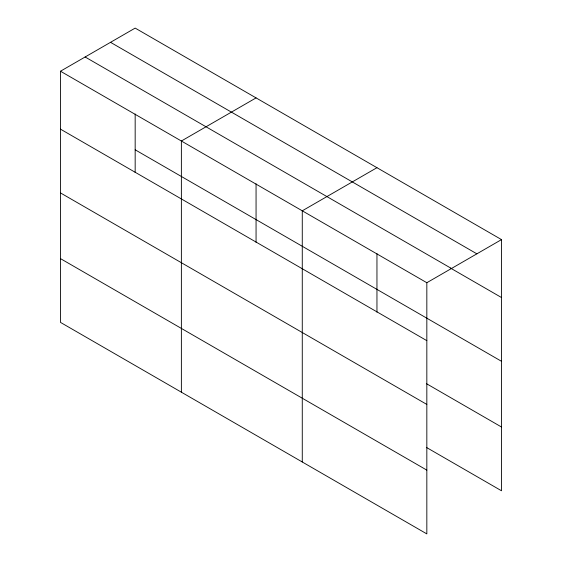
<?xml version="1.0" encoding="UTF-8"?>
<svg xmlns="http://www.w3.org/2000/svg" width="562" height="562" viewBox="0 0 562 562"><rect width="100%" height="100%" fill="white"/><g stroke="black" fill="none" stroke-linecap="round" stroke-linejoin="round"><path stroke-width="0.84" d="M135.168 172.576L135.168 113.988M60.485 71.219L426.832 282.721L426.832 533.9L60.485 322.391L60.485 71.219L135.168 28.1L501.515 239.609L501.515 490.781L426.326 447.373M256.061 97.9L181.378 141.013L181.378 392.192M376.954 167.694L302.272 210.813L302.272 461.985M426.832 282.721L501.515 239.609M110.524 42.326L476.871 253.834M85.129 56.987L451.476 268.495M450.626 268.158L501.515 297.537M135.168 149.801L501.515 361.31M60.485 129.148L426.832 340.656M426.326 383.6L501.515 427.015M60.485 192.921L426.832 404.429M60.485 258.625L426.832 470.127M376.954 253.581L376.954 312.177M256.061 183.781L256.061 242.377"/></g></svg>
